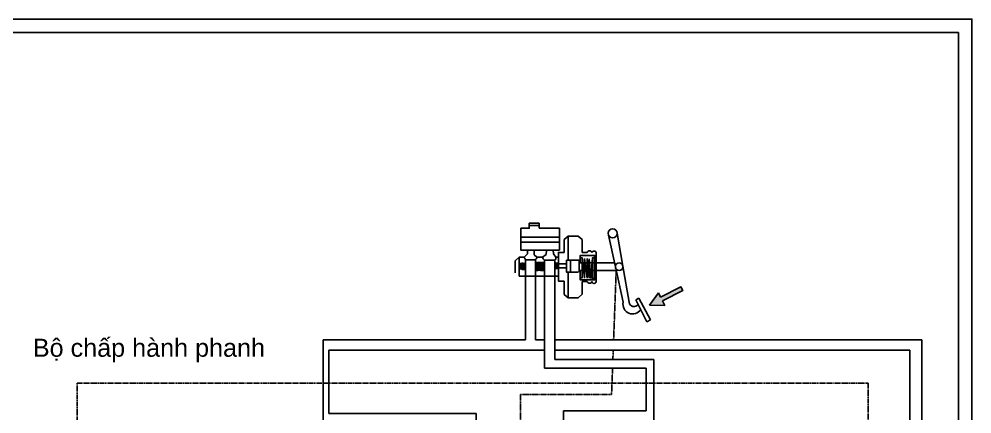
# Model space of a CAD drawing. Header units: millimetres. Extents: x 2941 to 39711, y -9887 to 8247.
# Drawn here: x 7446 to 13960, y 5479 to 8175 of the extents above; entities that cross this region are included whole.
import ezdxf

# ---------------------------------------------------------------- set-up
doc = ezdxf.new("R2010")
doc.units = ezdxf.units.MM
doc.linetypes.add('ACISOTGL', pattern=[3, 2, -1])
doc.linetypes.add('HIDDEN', pattern=[9.525, 6.35, -3.175])
doc.layers.add('AM_0', color=7, linetype='Continuous', lineweight=50)
doc.styles.get("Standard").update_dxf_attribs({"font": 'arial.ttf'})

msp = doc.modelspace()

# ---------------------------------------------------------------- hatches: boundary and pattern name
h = msp.add_hatch(color=256)
h.dxf.hatch_style = 1
h.paths.add_polyline_path([(11831.9, 6275.9), (11817.1, 6305.3), (11754.5, 6221.5), (11860.3, 6219.3), (11844.4, 6251.1), (11983.4, 6321), (11970.9, 6345.7)])

# ---------------------------------------------------------------- linework, layer by layer
for p, q in [((10933.1, 6782.3), (11000.5, 6782.3)), ((11000.5, 6782.3), (11000.5, 6746.5)), ((10933.1, 6764.4), (11000.5, 6764.4)), ((11534.2, 6712), (11573.6, 6488.6)), ((10875.3, 6684.8), (11139.9, 6684.8)), ((10875.3, 6652), (11139.9, 6652)), ((11172.1, 6668.8), (11198.5, 6692.6)), ((11172.1, 6581.7), (11172.1, 6668.8)), ((11198.5, 6692.6), (11198.5, 6527.8)), ((11296.4, 6670.2), (11266.8, 6692.6)), ((11296.4, 6580.3), (11296.4, 6670.2)), ((11474.5, 6699.6), (11522.1, 6484.1)), ((10922, 6597.5), (10922, 6570.9)), ((10967.6, 6597.5), (10967.3, 6564.8)), ((11052.3, 6597.5), (11048.4, 6567.2)), ((11097.6, 6597.5), (11098.9, 6570.9)), ((11392, 6580.3), (11390.9, 6383.8)), ((10864.7, 6548.5), (10838.2, 6523.7)), ((10838.2, 6523.7), (10838.2, 6442.5)), ((10922, 6570.9), (10898.2, 6548.5)), ((10908.7, 6531.5), (10975.9, 6531.5)), ((10967.3, 6564.8), (10986.4, 6548.5)), ((10975.9, 6502.7), (10983.8, 6516.3)), ((10983.8, 6516.3), (10983.8, 6453.9)), ((10983.8, 6453.9), (10990.7, 6514.6)), ((10986.4, 6548.5), (11025, 6548.5)), ((10990.7, 6454.1), (10997.2, 6517.2)), ((10990.7, 6514.6), (10990.7, 6454.1)), ((10997.2, 6455.7), (11005.8, 6517.4)), ((10997.2, 6517.2), (10997.2, 6455.7)), ((11005.8, 6517.4), (11005.8, 6455.7)), ((11005.8, 6455.7), (11014.1, 6517.2)), ((11014.1, 6517.2), (11014.1, 6453.7)), ((11014.1, 6453.7), (11022.7, 6516.3)), ((11022.7, 6516.3), (11022.7, 6453)), ((11022.7, 6453), (11031.4, 6516.3)), ((11048.4, 6567.2), (11025, 6548.5)), ((11031.4, 6516.3), (11031.4, 6453.7)), ((11036.7, 6529.3), (11108, 6529.3)), ((11098.9, 6570.9), (11115.2, 6548.5)), ((11108, 6502.7), (11110.1, 6514.3)), ((11110.1, 6514.3), (11113.1, 6468.5)), ((11216.2, 6527.8), (11216.2, 6446.2)), ((11266.8, 6527.8), (11275.6, 6527.8)), ((11275.6, 6527.8), (11275.6, 6446.2)), ((11296.3, 6543.5), (11311.5, 6406.6)), ((11311.5, 6406.6), (11311.5, 6540.9)), ((11311.5, 6540.9), (11329, 6404.8)), ((11329, 6404.8), (11329, 6539.5)), ((11329, 6539.5), (11343.5, 6404.8)), ((11343.5, 6404.8), (11343.5, 6537.3)), ((11343.5, 6537.3), (11354.7, 6404.5)), ((11354.7, 6404.5), (11364.9, 6543.5)), ((10864.7, 6502.7), (10867.9, 6510.8)), ((10867.9, 6510.8), (10870.8, 6465.3)), ((10870.8, 6465.3), (10873, 6511.2)), ((10873, 6511.2), (10875.3, 6464.1)), ((10875.3, 6464.1), (10877, 6511.4)), ((10877, 6511.4), (10880.6, 6463.9)), ((10880.6, 6463.9), (10880.6, 6511.4)), ((10880.6, 6511.4), (10884.2, 6462.1)), ((10884.2, 6462.1), (10886.7, 6511.8)), ((10886.7, 6511.8), (10890, 6461)), ((10890, 6461), (10893.7, 6511.4)), ((10893.7, 6511.4), (10897.1, 6460.9)), ((10897.1, 6460.9), (10901.1, 6510.5)), ((10901.1, 6510.5), (10904.2, 6459.4)), ((10904.2, 6459.4), (10906, 6510.8)), ((10906, 6510.8), (10908.7, 6502.7)), ((11031.4, 6453.7), (11036.7, 6474.5)), ((11113.1, 6468.5), (11113.1, 6513.7)), ((11113.1, 6513.7), (11116.1, 6467.1)), ((11116.1, 6467.1), (11116.1, 6513.4)), ((11116.1, 6513.4), (11120, 6467.1)), ((11120, 6467.1), (11120, 6512.5)), ((11120, 6512.5), (11122.5, 6467.6)), ((11122.5, 6467.6), (11122.5, 6513.1)), ((11122.5, 6513.1), (11125.7, 6467.1)), ((11125.7, 6467.1), (11125.7, 6513.4)), ((11125.7, 6513.4), (11128.5, 6467.2)), ((11128.5, 6467.2), (11128.5, 6512.5)), ((11128.5, 6512.5), (11132.8, 6466.6)), ((11132.8, 6502.7), (11188.3, 6502.7)), ((11132.8, 6475.7), (11188.3, 6475.7)), ((11391.6, 6510.1), (11275.6, 6510.1)), ((11391.3, 6458.2), (11275.6, 6458.2)), ((11527.9, 6458.2), (11391.3, 6458.2)), ((11516.4, 6510.1), (11391.6, 6510.1)), ((11522.1, 6484.1), (11575.8, 6241.1)), ((11573.6, 6488.6), (11617.3, 6241.1)), ((10908.7, 6201.3), (10908.7, 6419.7)), ((10975.9, 6419.7), (10975.9, 6165)), ((11036.7, 6419.7), (11036.7, 5791.2)), ((11108, 6419.7), (11108, 5849.8)), ((11172.1, 6385.5), (11172.1, 6295.1)), ((11172.1, 6295.1), (11172.1, 6385.5)), ((11198.5, 6270.4), (11198.5, 6446.2)), ((11296.4, 6383.7), (11296.4, 6296.1)), ((11296.4, 6296.1), (11296.4, 6383.7)), ((11198.5, 6270.4), (11172.1, 6295.1)), ((11266.8, 6270.4), (11296.4, 6296.1)), ((11662.9, 6257.9), (11681.9, 6270.3)), ((11662.9, 6257.9), (11737.9, 6107.9)), ((11681.9, 6270.3), (11762.7, 6121.4)), ((11754.5, 6221.5), (11817.1, 6305.3)), ((11817.1, 6305.3), (11831.9, 6275.9)), ((10908.7, 6201.3), (10908.7, 5984.5)), ((11860.3, 6219.3), (11754.5, 6221.5)), ((11844.4, 6251.1), (11860.3, 6219.3)), ((10975.9, 6165), (10975.9, 6165)), ((10975.9, 6165), (10975.9, 6159.4)), ((10975.9, 6159.4), (10975.9, 5984.5)), ((11737.9, 6107.9), (11762.7, 6121.4)), ((9525.8, 5481.7), (9525.8, 5984.5)), ((10908.7, 5984.5), (9525.8, 5984.5)), ((10975.9, 5984.5), (11036.7, 5984.5)), ((11108, 5984.5), (13618.3, 5984.5)), ((13618.3, 5984.5), (13618.3, 2916.8)), ((9564.3, 5915.1), (9564.3, 5481.7)), ((10975.9, 5915.1), (9564.3, 5915.1)), ((10975.9, 5915.1), (11036.7, 5915.1)), ((11108, 5915.1), (13536.1, 5915.1)), ((13536.1, 5915.1), (13536.1, 2941.4)), ((11108, 5849.8), (11784.9, 5849.8)), ((11784.9, 5849.8), (11784.9, 5102.4)), ((11036.7, 5791.2), (11733.7, 5791.2)), ((11733.7, 5791.2), (11733.7, 5499.6)), ((9525.8, 5481.7), (9525.8, 5369.3)), ((10570.4, 5481.7), (9564.3, 5481.7)), ((10570.4, 4695.8), (10570.4, 5481.7)), ((11167.4, 4713.6), (11167.4, 5499.6)), ((11167.4, 5499.6), (11733.7, 5499.6))]:
    msp.add_line(p, q)
at = {"linetype": 'ACISOTGL'}
for p, q in [((11510.2, 5984.5), (11527.9, 6458.2)), ((11505.2, 5849.8), (11507.6, 5915.1)), ((11496.3, 5612.1), (11503, 5791.2)), ((10873.6, 5122.3), (10873.6, 5612.1)), ((10873.6, 5612.1), (11496.3, 5612.1))]:
    msp.add_line(p, q, dxfattribs=at)
for points in [[(10875.3, 6746.5), (10933.1, 6746.5), (10933.1, 6782.3)], [(11000.5, 6746.5), (11139.9, 6746.5), (11139.9, 6597.5), (10875.3, 6597.5), (10875.3, 6746.5)], [(11198.5, 6692.6), (11266.8, 6692.6)], [(11172.1, 6385.5), (11132.8, 6385.5), (11132.8, 6581.7), (11172.1, 6581.7)], [(11296.4, 6580.3), (11330.4, 6580.3)], [(10898.2, 6548.5), (10864.7, 6548.5), (10864.7, 6419.7), (11132.8, 6419.7), (11132.8, 6548.5), (11115.2, 6548.5)], [(10975.9, 6531.5), (10975.9, 6419.7), (10908.7, 6419.7), (10908.7, 6531.5)], [(11025, 6548.5), (10986.4, 6548.5)], [(11108, 6529.3), (11108, 6419.7), (11036.7, 6419.7), (11036.7, 6529.3)], [(11266.8, 6446.2), (11188.3, 6446.2), (11188.3, 6527.8), (11266.8, 6527.8)], [(11282.5, 6510.1), (11282.5, 6560.9), (11380.2, 6560.9), (11380.2, 6393.6), (11282.5, 6393.6), (11282.5, 6458.2)], [(11282.5, 6510.1), (11282.5, 6543.5), (11296.3, 6543.5), (11296.3, 6408.1), (11282.5, 6408.1), (11282.5, 6458.2)], [(10908.7, 6475.7), (10864.7, 6475.7), (10864.7, 6502.7), (10908.7, 6502.7)], [(10975.9, 6502.7), (11036.7, 6502.7)], [(11036.7, 6475.7), (10975.9, 6475.7)], [(11108, 6502.7), (11132.8, 6502.7), (11132.8, 6475.7), (11108, 6475.7)], [(11330.4, 6383.7), (11296.4, 6383.7)], [(11831.9, 6275.9), (11970.9, 6345.7), (11983.4, 6321), (11844.4, 6251.1)], [(11266.8, 6270.4), (11198.5, 6270.4)]]:
    msp.add_lwpolyline(points)
msp.add_lwpolyline([(11380.2, 6404.5), (11364.9, 6404.5), (11364.9, 6543.5), (11380.2, 6543.5)], close=True)
at = {"linetype": 'HIDDEN'}
msp.add_lwpolyline([(7842.9, 5689.2), (13250.3, 5689.2), (13250.3, 2804.9), (7842.9, 2804.9)], close=True, dxfattribs=at)
for centre, radius in [((11503.1, 6712), 31.1), ((11548.1, 6484.1), 26)]:
    msp.add_circle(centre, radius)
for centre, radius, start, end in [((11345.7, 6576.6), 15.8, 13.56818, 166.43182), ((11376.5, 6574.4), 16.6, 20.89742, 159.10258), ((10942.3, 6564), 46.7, 199.40695, 224.04095), ((10942.3, 6564), 46.7, 315.92092, 340.59305), ((11070.1, 6562.8), 47.3, 197.64087, 225.11611), ((11097.8, 6544.1), 18, 304.69026, 14.24679), ((11345.9, 6386.9), 15.9, 191.62785, 348.37215), ((11376.2, 6383.3), 14.7, 178.45127, 1.81144), ((11639.8, 6227.1), 65.5, 167.65146, 328.26781), ((11649.8, 6243.8), 32.6, 184.76829, 330.17901)]:
    msp.add_arc(centre, radius, start, end)
at = {"layer": 'AM_0', "lineweight": -2}
for points in [[(2940.6, 380.8), (2940.6, 8174.9), (13959.8, 8174.9), (13959.8, 380.8), (2940.6, 380.8)], [(3033.2, 473.5), (3033.2, 8082.3), (13867.1, 8082.3), (13867.1, 473.5)]]:
    msp.add_lwpolyline(points, close=True, dxfattribs=at)

# ---------------------------------------------------------------- texts
at = {"insert": (7540, 5992.2), "char_height": 123.104, "attachment_point": 1}
msp.add_mtext_dynamic_manual_height_columns('{\\fArial|b0|i0|c163|p34;Bộ chấp hành phanh}', width=1792.527, gutter_width=615.5, heights=[0], dxfattribs=at)

doc.saveas('drawing.dxf')
